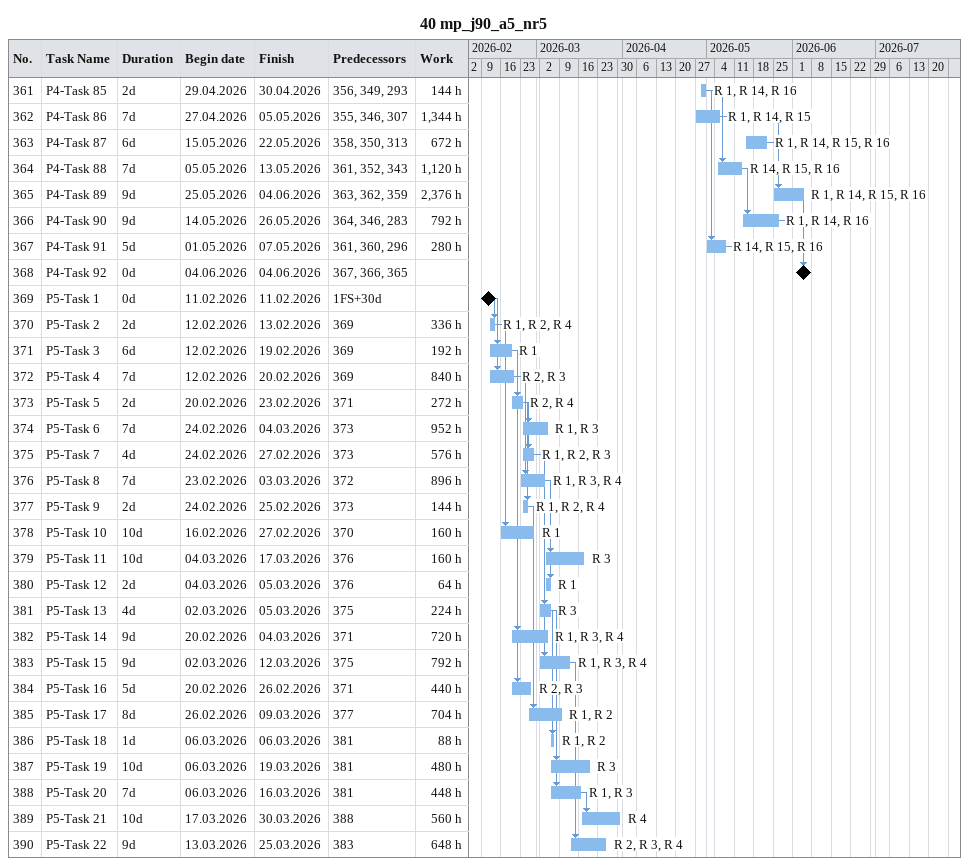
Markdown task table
40 mp_j90_a5_nr5

| ID | Task | Duration | Start | Finish | Predecessors | Resources | Work (h) |
|---|---|---|---|---|---|---|---|
| 361 | P4-Task 85 | 2d | 2026-04-29 | 2026-04-30 | 356, 349, 293 | R 1, R 14, R 16 | 144 |
| 362 | P4-Task 86 | 7d | 2026-04-27 | 2026-05-05 | 355, 346, 307 | R 1, R 14, R 15 | 1344 |
| 363 | P4-Task 87 | 6d | 2026-05-15 | 2026-05-22 | 358, 350, 313 | R 1, R 14, R 15, R 16 | 672 |
| 364 | P4-Task 88 | 7d | 2026-05-05 | 2026-05-13 | 361, 352, 343 | R 14, R 15, R 16 | 1120 |
| 365 | P4-Task 89 | 9d | 2026-05-25 | 2026-06-04 | 363, 362, 359 | R 1, R 14, R 15, R 16 | 2376 |
| 366 | P4-Task 90 | 9d | 2026-05-14 | 2026-05-26 | 364, 346, 283 | R 1, R 14, R 16 | 792 |
| 367 | P4-Task 91 | 5d | 2026-05-01 | 2026-05-07 | 361, 360, 296 | R 14, R 15, R 16 | 280 |
| 368 | P4-Task 92 | 0d | 2026-06-04 | 2026-06-04 | 367, 366, 365 |  |  |
| 369 | P5-Task 1 | 0d | 2026-02-11 | 2026-02-11 | 1FS+30d |  |  |
| 370 | P5-Task 2 | 2d | 2026-02-12 | 2026-02-13 | 369 | R 1, R 2, R 4 | 336 |
| 371 | P5-Task 3 | 6d | 2026-02-12 | 2026-02-19 | 369 | R 1 | 192 |
| 372 | P5-Task 4 | 7d | 2026-02-12 | 2026-02-20 | 369 | R 2, R 3 | 840 |
| 373 | P5-Task 5 | 2d | 2026-02-20 | 2026-02-23 | 371 | R 2, R 4 | 272 |
| 374 | P5-Task 6 | 7d | 2026-02-24 | 2026-03-04 | 373 | R 1, R 3 | 952 |
| 375 | P5-Task 7 | 4d | 2026-02-24 | 2026-02-27 | 373 | R 1, R 2, R 3 | 576 |
| 376 | P5-Task 8 | 7d | 2026-02-23 | 2026-03-03 | 372 | R 1, R 3, R 4 | 896 |
| 377 | P5-Task 9 | 2d | 2026-02-24 | 2026-02-25 | 373 | R 1, R 2, R 4 | 144 |
| 378 | P5-Task 10 | 10d | 2026-02-16 | 2026-02-27 | 370 | R 1 | 160 |
| 379 | P5-Task 11 | 10d | 2026-03-04 | 2026-03-17 | 376 | R 3 | 160 |
| 380 | P5-Task 12 | 2d | 2026-03-04 | 2026-03-05 | 376 | R 1 | 64 |
| 381 | P5-Task 13 | 4d | 2026-03-02 | 2026-03-05 | 375 | R 3 | 224 |
| 382 | P5-Task 14 | 9d | 2026-02-20 | 2026-03-04 | 371 | R 1, R 3, R 4 | 720 |
| 383 | P5-Task 15 | 9d | 2026-03-02 | 2026-03-12 | 375 | R 1, R 3, R 4 | 792 |
| 384 | P5-Task 16 | 5d | 2026-02-20 | 2026-02-26 | 371 | R 2, R 3 | 440 |
| 385 | P5-Task 17 | 8d | 2026-02-26 | 2026-03-09 | 377 | R 1, R 2 | 704 |
| 386 | P5-Task 18 | 1d | 2026-03-06 | 2026-03-06 | 381 | R 1, R 2 | 88 |
| 387 | P5-Task 19 | 10d | 2026-03-06 | 2026-03-19 | 381 | R 3 | 480 |
| 388 | P5-Task 20 | 7d | 2026-03-06 | 2026-03-16 | 381 | R 1, R 3 | 448 |
| 389 | P5-Task 21 | 10d | 2026-03-17 | 2026-03-30 | 388 | R 4 | 560 |
| 390 | P5-Task 22 | 9d | 2026-03-13 | 2026-03-25 | 383 | R 2, R 3, R 4 | 648 |
